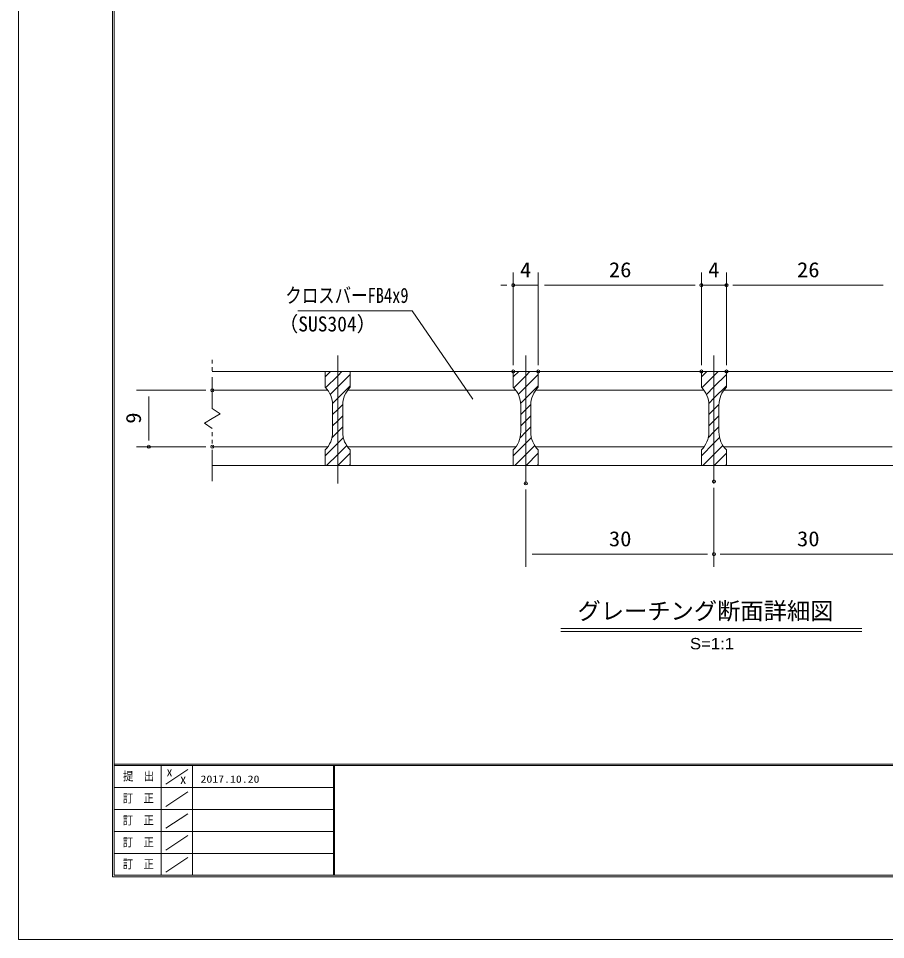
# Model space of a CAD drawing. Units: millimetres, scale not verified, with parts at other scales. Extents: x -1050 to 1050, y -742 to 742.
# Drawn here: x -1050 to -359, y -742 to -8 of the extents above; entities that cross this region are included whole.
import ezdxf
from ezdxf.enums import TextEntityAlignment as Align

# ---------------------------------------------------------------- set-up
doc = ezdxf.new("R2010")
doc.units = ezdxf.units.MM
doc.header["$LTSCALE"] = 5
doc.header["$PDMODE"] = 32
doc.header["$PDSIZE"] = 2.5
doc.linetypes.add('CHAIN1', pattern=[8, 5, -1, 1, -1])
doc.linetypes.add('DOUBLE_CHAIN1', pattern=[8.8, 5, -1, 0.6, -0.6, 0.6, -1])
for name, color, linetype, lineweight in [('0-0_7-図\u3000枠', 4, 'Continuous', 9), ('0-1_寸法注釈', 2, 'Continuous', 9), ('0-3_DEFPOINTS', 134, 'Continuous', 9), ('0-6_想像線', 134, 'DOUBLE_CHAIN1', 9), ('0-7_ハッチング', 4, 'Continuous', 9), ('0-8_蓋', 5, 'Continuous', 9), ('0-9_中心線', 6, 'CHAIN1', 9)]:
    doc.layers.add(name, color=color, linetype=linetype, lineweight=lineweight)
doc.styles.add('HG丸ｺﾞｼｯｸM-PRO', font='')
doc.styles.add('ＭＳ ゴシック', font='')
doc.styles.get('HG丸ｺﾞｼｯｸM-PRO').set_extended_font_data('HG丸ｺﾞｼｯｸM-PRO')
doc.styles.get('ＭＳ ゴシック').set_extended_font_data('MS Gothic')

msp = doc.modelspace()

# ---------------------------------------------------------------- linework, layer by layer
at = {"layer": '0-0_7-図\u3000枠'}
for p, q in [((-975, -692.5), (-975, 692.5)), ((-973.75, -691.25), (-973.75, 691.25)), ((998.75, -602.5), (-973.75, -602.5)), ((998.75, -603.75), (-973.75, -603.75)), ((-936.25, -691.192), (-936.25, -603.75)), ((-932.5, -618.606), (-915, -606.924)), ((-911.25, -603.75), (-911.25, -691.192)), ((-798.75, -603.75), (-798.75, -691.192)), ((-798, -603.75), (-798, -691.192)), ((-798.75, -621.25), (-973.75, -621.25)), ((-932.5, -636.247), (-915, -624.565)), ((-798.75, -638.75), (-973.75, -638.75)), ((-932.5, -653.747), (-915, -642.065)), ((-798.75, -656.25), (-973.75, -656.25)), ((-932.5, -671.247), (-915, -659.565)), ((-798.75, -673.75), (-973.75, -673.75)), ((-932.5, -688.747), (-915, -677.065)), ((1000, -692.5), (-975, -692.5)), ((998.75, -691.25), (-973.75, -691.25))]:
    msp.add_line(p, q, dxfattribs=at)
at = {"layer": '0-1_寸法注釈'}
for p, q in [((-655.45, -284.335), (-655.45, -210.427)), ((-635.45, -284.335), (-635.45, -210.427)), ((-635.45, -284.335), (-635.45, -210.427)), ((-505.45, -284.335), (-505.45, -210.427)), ((-505.45, -284.335), (-505.45, -210.427)), ((-485.45, -284.335), (-485.45, -210.427)), ((-485.45, -284.335), (-485.45, -210.427)), ((-660.45, -220.427), (-665.45, -220.427)), ((-635.45, -220.427), (-655.45, -220.427)), ((-630.45, -220.427), (-510.45, -220.427)), ((-630.45, -220.427), (-625.45, -220.427)), ((-510.45, -220.427), (-515.45, -220.427)), ((-505.45, -220.427), (-485.45, -220.427)), ((-480.45, -220.427), (-475.45, -220.427)), ((-480.45, -220.427), (-360.45, -220.427)), ((-360.45, -220.427), (-365.45, -220.427)), ((-900.45, -304.335), (-955.989, -304.335)), ((-945.989, -309.335), (-945.989, -344.335)), ((-900.45, -349.335), (-955.989, -349.335)), ((-495.45, -382.037), (-495.45, -445.056)), ((-495.45, -382.037), (-495.45, -445.056)), ((-645.45, -383.562), (-645.45, -445.056)), ((-640.45, -435.056), (-500.45, -435.056)), ((-490.45, -435.056), (-350.45, -435.056)), ((-617.576, -494.354), (-377.371, -494.354)), ((-617.576, -496.854), (-377.371, -496.854))]:
    msp.add_line(p, q, dxfattribs=at)
msp.add_lwpolyline([(-827.188, -240.911), (-736.015, -240.911), (-687.754, -311.444)], dxfattribs=at)
at = {"layer": '0-3_DEFPOINTS'}
msp.add_lwpolyline([(-1050, -742.5), (-1050, 742.5), (1050, 742.5), (1050, -742.5)], close=True, dxfattribs=at)
for p in [(-655.45, -220.427), (-505.45, -220.427), (-485.45, -220.427), (-655.45, -289.335), (-635.45, -289.335), (-505.45, -289.335), (-485.45, -289.335), (-895.45, -304.335), (-945.989, -349.335), (-895.45, -349.335), (-645.45, -378.562), (-495.45, -377.037), (-495.45, -435.056)]:
    msp.add_point(p, dxfattribs=at)
at = {"layer": '0-6_想像線'}
for p, q in [((-895.45, -318.886), (-895.45, -276.835)), ((-895.45, -376.835), (-895.45, -334.784))]:
    msp.add_line(p, q, dxfattribs=at)
for points in [[(-895.45, -318.886), (-889.157, -323.099), (-895.45, -326.835)], [(-895.45, -334.784), (-901.743, -330.572), (-895.45, -326.835)]]:
    msp.add_lwpolyline(points, dxfattribs=at)
at = {"layer": '0-7_ハッチング'}
for p, q in [((-805.45, -289.335), (-805.45, -301.835)), ((-805.45, -293.692), (-801.093, -289.335)), ((-655.45, -289.335), (-655.45, -301.835)), ((-655.45, -293.692), (-651.093, -289.335)), ((-505.45, -289.335), (-505.45, -301.835)), ((-505.45, -293.692), (-501.093, -289.335)), ((-799.45, -316.118), (-799.45, -337.553)), ((-791.45, -337.553), (-791.45, -316.118)), ((-649.45, -316.118), (-649.45, -337.553)), ((-641.45, -337.553), (-641.45, -316.118)), ((-499.45, -316.118), (-499.45, -337.553)), ((-491.45, -337.553), (-491.45, -316.118)), ((-795.271, -364.335), (-785.45, -354.515)), ((-645.271, -364.335), (-635.45, -354.515)), ((-495.271, -364.335), (-485.45, -354.515)), ((-786.29, -364.335), (-785.45, -363.495)), ((-636.29, -364.335), (-635.45, -363.495)), ((-486.29, -364.335), (-485.45, -363.495))]:
    msp.add_line(p, q, dxfattribs=at)
for points in [[(-805.45, -351.835), (-805.45, -364.335), (-795.45, -364.335), (-795.45, -289.335), (-805.45, -289.335)], [(-805.061, -302.283), (-795.45, -292.673), (-792.113, -289.335)], [(-801.402, -307.605), (-795.45, -301.653), (-785.45, -291.653)], [(-795.45, -289.335), (-795.45, -364.335), (-785.45, -364.335), (-785.45, -351.835)], [(-785.45, -301.835), (-785.45, -289.335), (-795.45, -289.335)], [(-655.45, -351.835), (-655.45, -364.335), (-645.45, -364.335), (-645.45, -289.335), (-655.45, -289.335)], [(-655.061, -302.283), (-645.45, -292.673), (-642.113, -289.335)], [(-651.402, -307.605), (-645.45, -301.653), (-635.45, -291.653)], [(-645.45, -289.335), (-645.45, -364.335), (-635.45, -364.335), (-635.45, -351.835)], [(-635.45, -301.835), (-635.45, -289.335), (-645.45, -289.335)], [(-505.45, -351.835), (-505.45, -364.335), (-495.45, -364.335), (-495.45, -289.335), (-505.45, -289.335)], [(-505.061, -302.283), (-495.45, -292.673), (-492.113, -289.335)], [(-501.402, -307.605), (-495.45, -301.653), (-485.45, -291.653)], [(-495.45, -289.335), (-495.45, -364.335), (-485.45, -364.335), (-485.45, -351.835)], [(-485.45, -301.835), (-485.45, -289.335), (-495.45, -289.335)], [(-799.56, -314.743), (-795.45, -310.633), (-785.45, -300.633)], [(-649.56, -314.743), (-645.45, -310.633), (-635.45, -300.633)], [(-499.56, -314.743), (-495.45, -310.633), (-485.45, -300.633)], [(-799.45, -323.613), (-795.45, -319.613), (-791.406, -315.57)], [(-649.45, -323.613), (-645.45, -319.613), (-641.406, -315.57)], [(-499.45, -323.613), (-495.45, -319.613), (-491.406, -315.57)], [(-799.45, -332.594), (-795.45, -328.594), (-791.45, -324.594)], [(-649.45, -332.594), (-645.45, -328.594), (-641.45, -324.594)], [(-499.45, -332.594), (-495.45, -328.594), (-491.45, -324.594)], [(-800.058, -342.182), (-795.45, -337.574), (-791.45, -333.574)], [(-650.058, -342.182), (-645.45, -337.574), (-641.45, -333.574)], [(-500.058, -342.182), (-495.45, -337.574), (-491.45, -333.574)], [(-805.45, -356.554), (-795.45, -346.554), (-790.888, -341.992)], [(-655.45, -356.554), (-645.45, -346.554), (-640.888, -341.992)], [(-505.45, -356.554), (-495.45, -346.554), (-490.888, -341.992)], [(-804.251, -364.335), (-795.45, -355.534), (-788.233, -348.317)], [(-654.251, -364.335), (-645.45, -355.534), (-638.233, -348.317)], [(-504.251, -364.335), (-495.45, -355.534), (-488.233, -348.317)]]:
    msp.add_lwpolyline(points, dxfattribs=at)
for centre, start, end in [((-819.45, -316.118), 0, 45.573), ((-771.45, -316.118), 134.427, 180), ((-669.45, -316.118), 0, 45.573), ((-621.45, -316.118), 134.427, 180), ((-519.45, -316.118), 0, 45.573), ((-471.45, -316.118), 134.427, 180), ((-819.45, -337.553), 314.427, 0), ((-771.45, -337.553), 180, 225.573), ((-669.45, -337.553), 314.427, 0), ((-621.45, -337.553), 180, 225.573), ((-519.45, -337.553), 314.427, 0), ((-471.45, -337.553), 180, 225.573)]:
    msp.add_arc(centre, 20, start, end, dxfattribs=at)
at = {"layer": '0-8_蓋'}
for p, q in [((-895.45, -289.335), (-95.45, -289.335)), ((-785.45, -289.335), (-805.45, -289.335)), ((-805.45, -301.835), (-805.45, -289.335)), ((-785.45, -301.835), (-785.45, -289.335)), ((-635.45, -289.335), (-655.45, -289.335)), ((-655.45, -301.835), (-655.45, -289.335)), ((-635.45, -301.835), (-635.45, -289.335)), ((-485.45, -289.335), (-505.45, -289.335)), ((-505.45, -301.835), (-505.45, -289.335)), ((-485.45, -301.835), (-485.45, -289.335)), ((-895.45, -304.335), (-803.289, -304.335)), ((-787.611, -304.335), (-653.289, -304.335)), ((-637.611, -304.335), (-503.289, -304.335)), ((-487.611, -304.335), (-353.289, -304.335)), ((-799.45, -316.118), (-799.45, -337.553)), ((-791.45, -316.118), (-791.45, -337.553)), ((-649.45, -316.118), (-649.45, -337.553)), ((-641.45, -316.118), (-641.45, -337.553)), ((-499.45, -316.118), (-499.45, -337.553)), ((-491.45, -316.118), (-491.45, -337.553)), ((-895.45, -349.335), (-803.289, -349.335)), ((-805.45, -351.835), (-805.45, -364.335)), ((-787.611, -349.335), (-653.289, -349.335)), ((-785.45, -351.835), (-785.45, -364.335)), ((-655.45, -351.835), (-655.45, -364.335)), ((-637.611, -349.335), (-503.289, -349.335)), ((-635.45, -351.835), (-635.45, -364.335)), ((-505.45, -351.835), (-505.45, -364.335)), ((-487.611, -349.335), (-353.289, -349.335)), ((-485.45, -351.835), (-485.45, -364.335)), ((-895.45, -364.335), (-95.45, -364.335)), ((-805.45, -364.335), (-785.45, -364.335)), ((-655.45, -364.335), (-635.45, -364.335)), ((-505.45, -364.335), (-485.45, -364.335))]:
    msp.add_line(p, q, dxfattribs=at)
for centre, start, end in [((-819.45, -316.118), 0, 45.573), ((-771.45, -316.118), 134.427, 180), ((-669.45, -316.118), 0, 45.573), ((-621.45, -316.118), 134.427, 180), ((-519.45, -316.118), 0, 45.573), ((-471.45, -316.118), 134.427, 180), ((-819.45, -337.553), 314.427, 0), ((-771.45, -337.553), 180, 225.573), ((-669.45, -337.553), 314.427, 0), ((-621.45, -337.553), 180, 225.573), ((-519.45, -337.553), 314.427, 0), ((-471.45, -337.553), 180, 225.573)]:
    msp.add_arc(centre, 20, start, end, dxfattribs=at)
at = {"layer": '0-9_中心線'}
for p, q in [((-795.45, -378.562), (-795.45, -276.634)), ((-645.45, -378.562), (-645.45, -276.634)), ((-495.45, -378.562), (-495.45, -276.634))]:
    msp.add_line(p, q, dxfattribs=at)

# ---------------------------------------------------------------- texts
at = {"layer": '0-0_7-図\u3000枠', "color": 5, "style": 'ＭＳ ゴシック'}
for s, height, width, p in [('提\u3000出', 6.745, 0.9, (-966.593, -617.56)), ('X', 5.755, 1.2, (-931.902, -614.076)), ('X', 5.755, 1.2, (-920.995, -620.022)), ('2017.10.20', 5.755, 1.2, (-904.801, -619.113)), ('訂\u3000正', 6.745, 0.9, (-966.76, -635.201)), ('訂\u3000正', 6.745, 0.9, (-966.76, -652.701)), ('訂\u3000正', 6.745, 0.9, (-966.76, -670.201)), ('訂\u3000正', 6.745, 0.9, (-966.76, -687.701))]:
    msp.add_text(s, height=height, dxfattribs=dict(at, width=width)).set_placement(p, align=Align.BOTTOM_LEFT)
at = {"layer": '0-1_寸法注釈', "color": 7}
for s, height, style, width, p in [('4', 12.02, 'ＭＳ ゴシック', 1.1, (-650.035, -217.74)), ('26', 12.02, 'ＭＳ ゴシック', 1.1, (-579.183, -217.74)), ('4', 12.02, 'ＭＳ ゴシック', 1.1, (-500.035, -217.74)), ('26', 12.02, 'ＭＳ ゴシック', 1.1, (-429.183, -217.74)), ('クロスバーFB4x9', 12.02, 'ＭＳ ゴシック', 0.8, (-837.208, -238.224)), ('（SUS304）', 12.02, 'ＭＳ ゴシック', 0.95, (-842.467, -260.983)), ('30', 12.02, 'ＭＳ ゴシック', 1.1, (-579.183, -432.369)), ('30', 12.02, 'ＭＳ ゴシック', 1.1, (-429.183, -432.369)), ('S=1:1', 9.054, 'HG丸ｺﾞｼｯｸM-PRO', 1.1, (-514.549, -513.656))]:
    msp.add_text(s, height=height, dxfattribs=dict(at, style=style, width=width)).set_placement(p, align=Align.BOTTOM_LEFT)
at = {"layer": '0-1_寸法注釈', "color": 7, "style": 'ＭＳ ゴシック', "width": 1.1}
msp.add_text('9', height=12.02, rotation=90, dxfattribs=at).set_placement((-948.676, -330.984), align=Align.BOTTOM_LEFT)
at = {"layer": '0-1_寸法注釈', "color": 7, "style": 'HG丸ｺﾞｼｯｸM-PRO'}
msp.add_text('グレーチング断面詳細図', height=13.6, dxfattribs=at).set_placement((-604.214, -491.243), align=Align.BOTTOM_LEFT)

doc.saveas('drawing.dxf')
